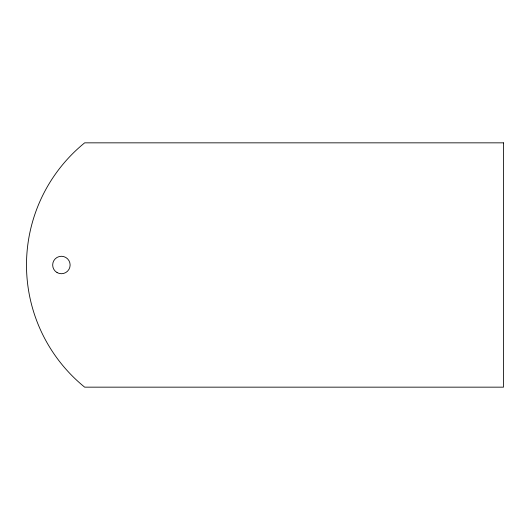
<?xml version="1.0" encoding="UTF-8"?>
<svg xmlns="http://www.w3.org/2000/svg" width="530" height="530" viewBox="0 0 530 530"><rect width="100%" height="100%" fill="white"/><g stroke="black" fill="none" stroke-linecap="round" stroke-linejoin="round"><path stroke-width="0.79" d="M503.5 142.842L84.667 142.842A157.35 157.35 0 0 0 84.667 387.158L503.5 387.158L503.5 142.842M57.041 272.559A8.725 8.725 0 0 0 70.126 265A8.725 8.725 0 0 0 57.041 257.441A8.725 8.725 0 0 0 57.041 272.559"/></g></svg>
